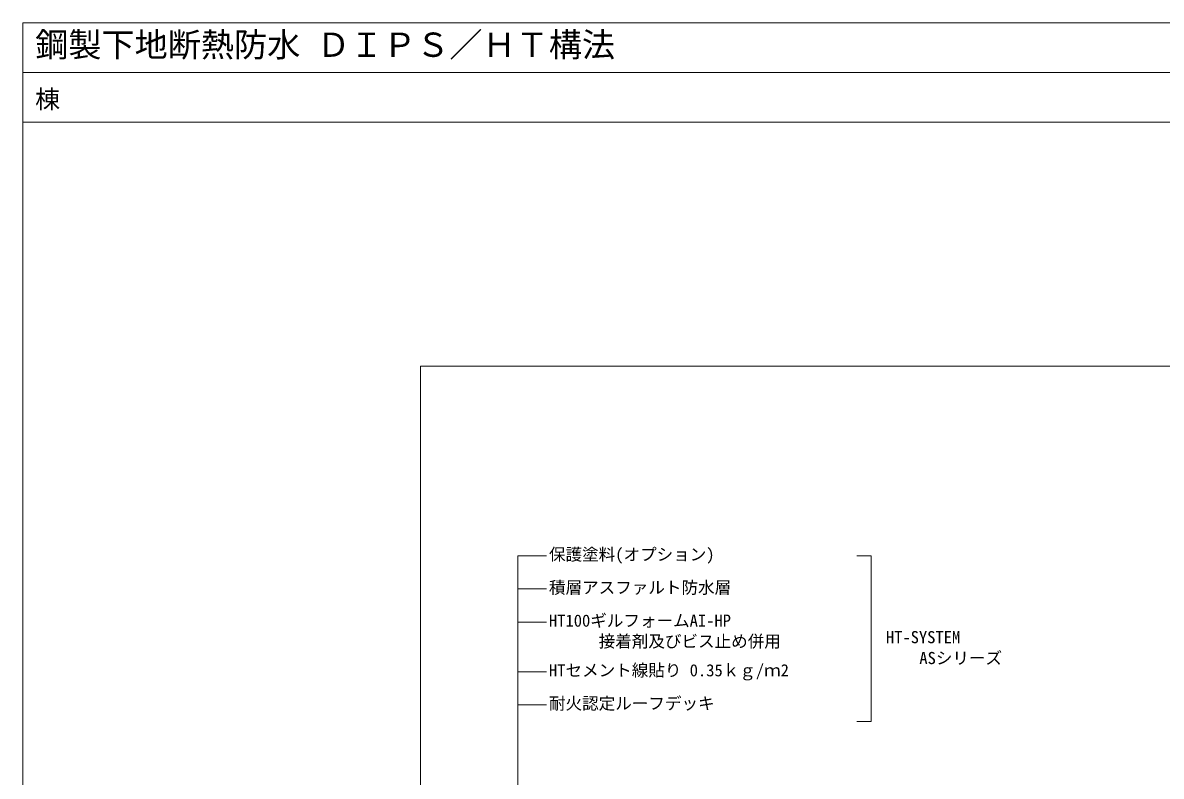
# Model space of a CAD drawing. Units: millimetres, scale not verified. Extents: x -1381 to 1379, y -955 to 955.
# Drawn here: x -1381 to -6, y 44 to 955 of the extents above; entities that cross this region are included whole.
import ezdxf
from ezdxf.enums import TextEntityAlignment as Align

# ---------------------------------------------------------------- set-up
doc = ezdxf.new("R2010")
doc.units = ezdxf.units.MM
doc.header["$LTSCALE"] = 3
for name, color, linetype, lineweight in [('0-0_0', 7, 'Continuous', 18), ('0-2_MOJI', 7, 'Continuous', 18), ('0-9_WAKU', 7, 'Continuous', 18)]:
    doc.layers.add(name, color=color, linetype=linetype, lineweight=lineweight)
doc.styles.add('ＭＳ ゴシック', font='')
doc.styles.get('ＭＳ ゴシック').set_extended_font_data('MS Gothic')

msp = doc.modelspace()

# ---------------------------------------------------------------- linework, layer by layer
at = {"layer": '0-0_0'}
msp.add_line((-1380.827, 894.549), (1379.173, 894.549), dxfattribs=at)
msp.add_lwpolyline([(-900.827, -660.451), (899.173, -660.451), (899.173, 539.549), (-900.827, 539.549)], close=True, dxfattribs=at)
at = {"layer": '0-2_MOJI'}
for p, q in [((-783.119, -127.109), (-783.119, 310.374)), ((-783.119, 310.374), (-748.543, 310.374)), ((-373.99, 310.374), (-356.702, 310.374)), ((-356.702, 110.374), (-356.702, 310.374)), ((-783.119, 270.374), (-748.543, 270.374)), ((-783.119, 230.374), (-748.543, 230.374)), ((-783.119, 170.374), (-748.543, 170.374)), ((-783.119, 130.374), (-748.543, 130.374)), ((-373.99, 110.374), (-356.702, 110.374))]:
    msp.add_line(p, q, dxfattribs=at)
at = {"layer": '0-9_WAKU'}
for points in [[(1379.173, 834.549), (-1380.827, 834.549), (-1380.827, 954.549), (1379.173, 954.549)], [(-1380.827, -955.451), (1379.173, -955.451), (1379.173, 954.549), (-1380.827, 954.549)]]:
    msp.add_lwpolyline(points, close=True, dxfattribs=at)

# ---------------------------------------------------------------- texts
at = {"layer": '0-2_MOJI', "style": 'ＭＳ ゴシック'}
for s, p in [('保護塗料(オプション)', (-745.543, 300.374)), ('積層アスファルト防水層', (-745.543, 260.374)), ('HT100ギルフォームAI-HP', (-745.543, 220.374)), ('\u3000\u3000\u3000接着剤及びビス止め併用', (-745.543, 195.374)), ('HT-SYSTEM', (-338.794, 200.374)), ('ASシリーズ', (-298.426, 175.172)), ('HTセメント線貼り 0.35ｋｇ/ｍ2', (-745.543, 160.374)), ('耐火認定ルーフデッキ', (-745.543, 120.374))]:
    msp.add_text(s, height=14.66, dxfattribs=at).set_placement(p, align=Align.BOTTOM_LEFT)
at = {"layer": '0-9_WAKU', "style": 'ＭＳ ゴシック'}
for s, height, p in [('鋼製下地断熱防水 ＤＩＰＳ／ＨＴ構法', 29.33, (-1365.827, 904.549)), ('棟', 21.99, (-1365.827, 844.549))]:
    msp.add_text(s, height=height, dxfattribs=at).set_placement(p, align=Align.BOTTOM_LEFT)

doc.saveas('drawing.dxf')
